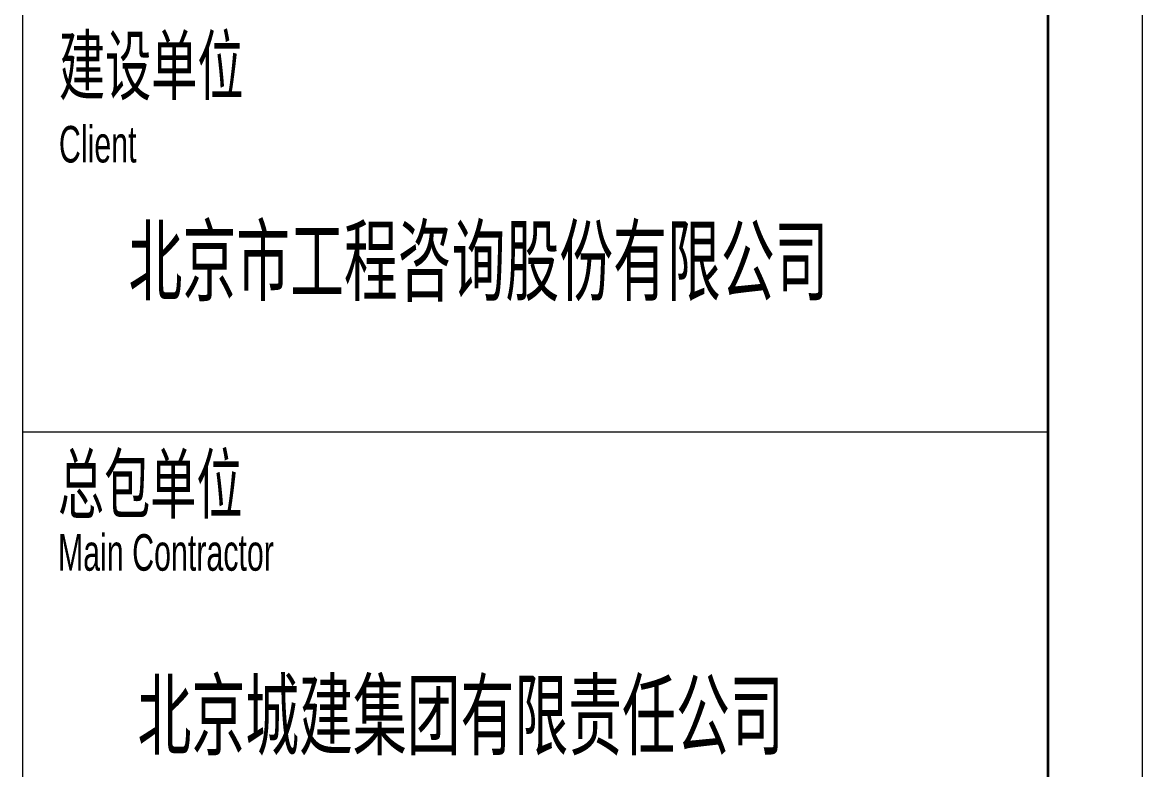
# Model space of a CAD drawing. Header units: millimetres. Extents: x 5 to 599, y 5 to 425.
# Drawn here: x 539.9 to 599, y 271.9 to 311.3 of the extents above; entities that cross this region are included whole.
import ezdxf

# ---------------------------------------------------------------- set-up
doc = ezdxf.new("R2010")
doc.units = ezdxf.units.MM
doc.linetypes.add('XKITLINE00', pattern=[0])
doc.layers.add('DrawingSheet', color=5, linetype='Continuous', lineweight=0)
doc.layers.add('OtherObjectType', color=1, linetype='Continuous', lineweight=0)
doc.styles.add('$TD_AUDIT_GENERATED_(8D)', font='ARIAL.TTF')

# ---------------------------------------------------------------- blocks, each defined once
blk = doc.blocks.new('*A1')
at = {"layer": 'DrawingSheet', "color": 5, "linetype": 'XKITLINE00', "lineweight": 0}
blk.add_line((599, 5), (599, 425), dxfattribs=at)
blk = doc.blocks.new('*A3')
at = {"layer": 'OtherObjectType', "color": 7, "linetype": 'XKITLINE00', "lineweight": 0}
for p, q in [((599, 5), (599, 425)), ((539.9, 420.298), (539.9, 9.6)), ((593.969, 420.298), (593.969, 9.6)), ((594.031, 420.349), (594.031, 9.651)), ((539.9, 289.666), (593.969, 289.666))]:
    blk.add_line(p, q, dxfattribs=at)
at = {"layer": 'OtherObjectType', "color": 7, "style": '$TD_AUDIT_GENERATED_(8D)', "width": 0.595}
for s, height, p in [('建设单位', 3, (541.827, 307.483)), ('Client', 1.9272, (541.826, 303.873)), ('北京市工程咨询股份有限公司', 3.5, (545.5, 296.948)), ('总包单位', 3, (541.774, 285.417)), ('Main Contractor', 1.92724, (541.774, 282.352)), ('北京城建集团有限责任公司', 3.5, (545.975, 273))]:
    blk.add_text(s, height=height, dxfattribs=at).set_placement(p)

msp = doc.modelspace()

# ---------------------------------------------------------------- block references
at = {"lineweight": 0}
for name in ['*A1', '*A3']:
    msp.add_blockref(name, (0, 0), dxfattribs=at)

doc.saveas('drawing.dxf')
